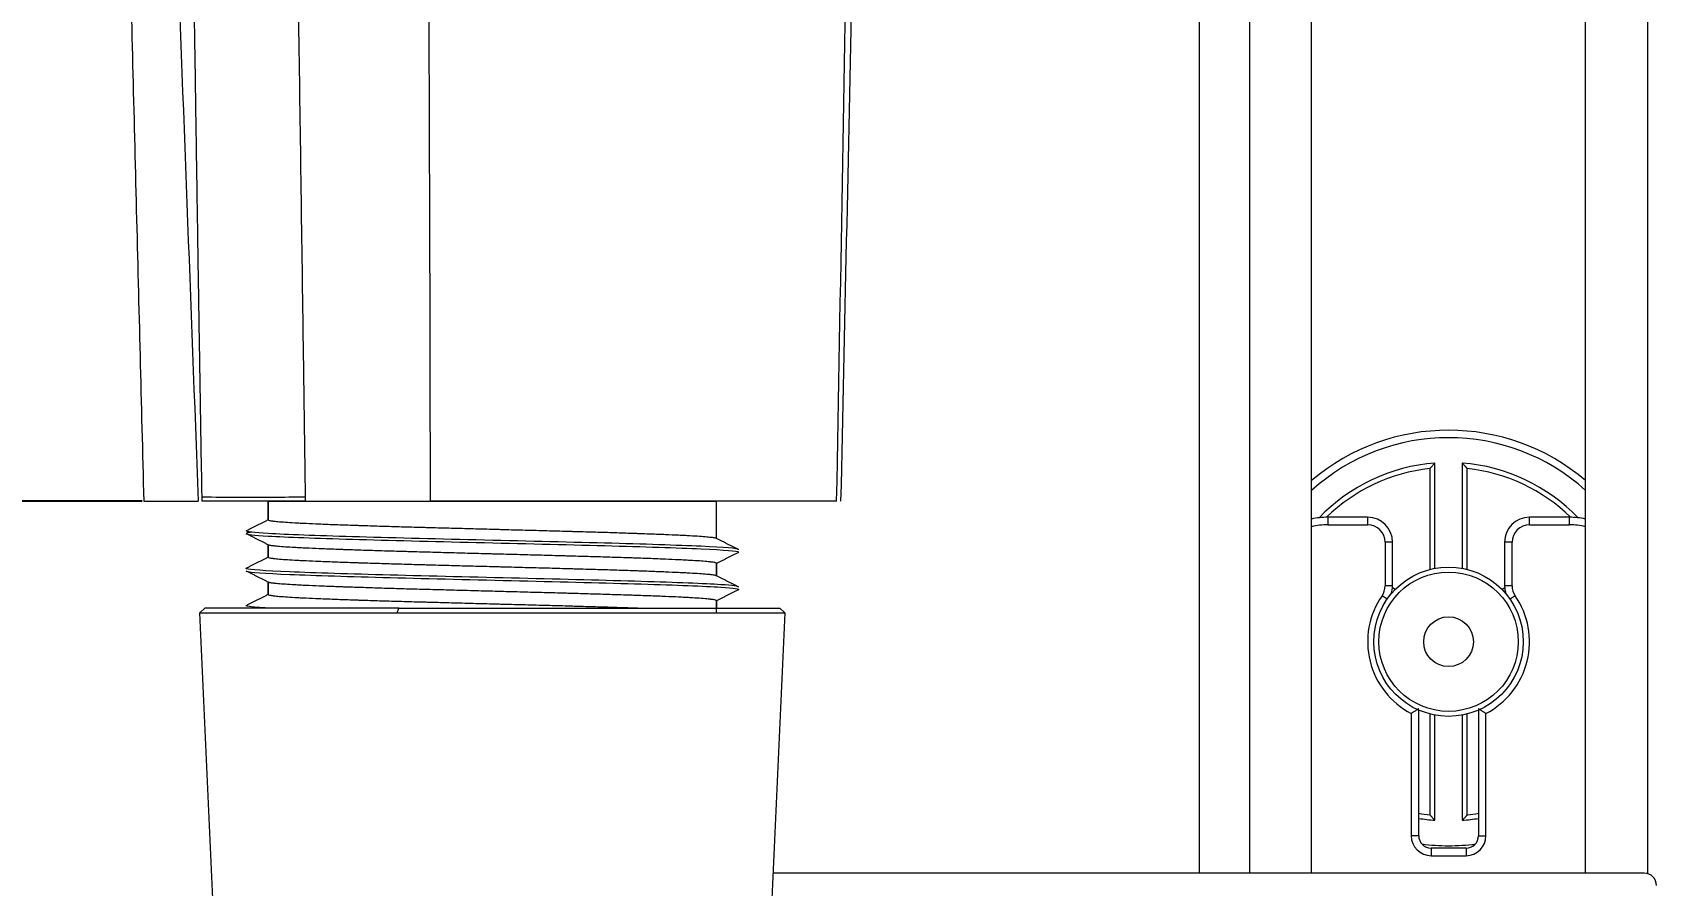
# Model space of a CAD drawing. Header units: millimetres. Extents: x -6909 to -4533, y -2578 to 782.
# Drawn here: x -4974.4 to -4909.2, y -817.6 to -783.3 of the extents above; entities that cross this region are included whole.
import ezdxf

# ---------------------------------------------------------------- set-up
doc = ezdxf.new("R2010")
doc.units = ezdxf.units.MM
doc.styles.get("Standard").update_dxf_attribs({"font": 'arial.ttf'})
doc.dimstyles.get("Standard").update_dxf_attribs({"dimtxt": 16, "dimasz": 16, "dimexe": 0.18, "dimexo": 0.0625, "dimgap": 3.5, "dimtad": 0, "dimdec": 1, "dimdsep": 46, "dimtxsty": 'Standard', "dimcen": 0.09, "dimclrd": 3, "dimclre": 3, "dimclrt": 3, "dimadec": 0, "dimazin": 0, "dimtfac": 1, "dimtdec": 1, "dimtofl": 0, "dimtmove": 0, "dimatfit": 3, "dimfxl": 1, "dimtolj": 1, "dimtzin": 0, "dimarcsym": 0})

# ---------------------------------------------------------------- blocks, each defined once
blk = doc.blocks.new('*D140')
at = {"color": 3, "lineweight": -2, "transparency": 16777216}
for p, q in [((-4991.979, -546.589), (-5094.685, -546.589)), ((-5094.505, -562.589), (-5094.505, -643.669)), ((-5094.505, -786.134), (-5094.505, -705.054)), ((-4969.963, -802.134), (-5094.685, -802.134))]:
    blk.add_line(p, q, dxfattribs=at)
at = {"color": 3, "lineweight": 18, "transparency": 16777216}
for points in [[(-5097.172, -562.589), (-5091.839, -562.589), (-5094.505, -546.589)], [(-5097.172, -786.134), (-5091.839, -786.134), (-5094.505, -802.134)]]:
    blk.add_solid(points, dxfattribs=at)
at = {"layer": 'Defpoints', "color": 0, "lineweight": 18, "transparency": 16777216}
for p in [(-4991.917, -546.589), (-5094.505, -802.134), (-4969.9, -802.134)]:
    blk.add_point(p, dxfattribs=at)
at = {"color": 3, "lineweight": 18, "transparency": 16777216, "insert": (-5094.505, -674.362), "char_height": 16, "attachment_point": 5, "rotation": 90}
blk.add_mtext('\\A1;255.5', dxfattribs=at)

msp = doc.modelspace()

# ---------------------------------------------------------------- linework, layer by layer
at = {"linetype": 'Continuous', "lineweight": 18}
for p, q in [((-4927.5, -817.084), (-4927.5, -289.684)), ((-4923, -817.084), (-4923, -289.684)), ((-4912, -817.084), (-4912, -289.684)), ((-4918.25, -800.825), (-4918.25, -804.88)), ((-4916.75, -804.88), (-4916.75, -800.825)), ((-4964.9, -802.134), (-4964.9, -802.885)), ((-4964.9, -802.885), (-4964.9, -802.134)), ((-4964.9, -802.134), (-4946.9, -802.134)), ((-4963.4, -802.134), (-4958.399, -802.134)), ((-4946.9, -803.634), (-4946.9, -802.134)), ((-4920.75, -802.784), (-4922.35, -802.784)), ((-4912.65, -802.784), (-4914.25, -802.784)), ((-4964.9, -804.385), (-4964.9, -803.89)), ((-4964.9, -803.89), (-4964.9, -804.385)), ((-4919.75, -805.539), (-4919.75, -803.784)), ((-4915.25, -803.784), (-4915.25, -805.539)), ((-4946.9, -805.135), (-4946.9, -804.634)), ((-4946.9, -804.634), (-4946.9, -805.135)), ((-4964.9, -805.885), (-4964.9, -805.384)), ((-4964.9, -805.391), (-4964.9, -805.885)), ((-4919.641, -805.683), (-4919.753, -805.618)), ((-4915.247, -805.618), (-4915.36, -805.683)), ((-4967.642, -806.626), (-4967.45, -806.434)), ((-4967.642, -806.626), (-4959.723, -806.626)), ((-4966.914, -822.934), (-4967.642, -806.626)), ((-4959.661, -806.434), (-4967.45, -806.434)), ((-4959.723, -806.626), (-4944.159, -806.626)), ((-4959.661, -806.434), (-4944.35, -806.434)), ((-4946.9, -806.134), (-4946.9, -806.434)), ((-4944.159, -806.626), (-4944.887, -822.934)), ((-4944.35, -806.434), (-4944.159, -806.626)), ((-4918.7, -815.584), (-4918.7, -810.534)), ((-4916.3, -810.534), (-4916.3, -815.584)), ((-4918.25, -810.689), (-4918.25, -814.744)), ((-4916.75, -814.744), (-4916.75, -810.689)), ((-4916.8, -816.084), (-4918.2, -816.084)), ((-4909.65, -817.084), (-4944.625, -817.084))]:
    msp.add_line(p, q, dxfattribs=at)
at = {"linetype": 'Continuous', "lineweight": 13}
for p, q in [((-4925.5, -289.684), (-4925.5, -817.084)), ((-4909.5, -817.107), (-4909.5, -289.684)), ((-4918.05, -804.835), (-4918.05, -800.605)), ((-4916.95, -800.605), (-4916.95, -804.835)), ((-4922.35, -802.784), (-4922.35, -803.084)), ((-4920.75, -802.784), (-4920.75, -803.084)), ((-4914.25, -803.084), (-4914.25, -802.784)), ((-4912.65, -803.084), (-4912.65, -802.784)), ((-4922.35, -803.084), (-4920.75, -803.084)), ((-4914.25, -803.084), (-4912.65, -803.084)), ((-4919.75, -803.784), (-4920.05, -803.784)), ((-4920.05, -803.784), (-4920.05, -805.539)), ((-4914.95, -803.784), (-4915.25, -803.784)), ((-4914.95, -805.539), (-4914.95, -803.784)), ((-4919.969, -806.079), (-4920.174, -805.937)), ((-4919.75, -805.539), (-4920.05, -805.539)), ((-4919.792, -805.826), (-4919.779, -805.834)), ((-4914.95, -805.539), (-4915.25, -805.539)), ((-4915.221, -805.834), (-4915.208, -805.826)), ((-4914.826, -805.937), (-4915.032, -806.079)), ((-4959.723, -806.626), (-4959.661, -806.434)), ((-4919, -810.668), (-4919, -815.584)), ((-4918.05, -814.963), (-4918.05, -810.734)), ((-4916.95, -810.734), (-4916.95, -814.963)), ((-4916, -815.584), (-4916, -810.668)), ((-4918.7, -815.584), (-4919, -815.584)), ((-4916.3, -815.584), (-4916, -815.584)), ((-4918.2, -816.084), (-4918.2, -816.384)), ((-4918.2, -816.384), (-4916.8, -816.384)), ((-4916.8, -816.084), (-4916.8, -816.384))]:
    msp.add_line(p, q, dxfattribs=at)
at = {"lineweight": 18}
msp.add_line((-4964.9, -802.134), (-4946.9, -802.134), dxfattribs=at)
at = {"linetype": 'Continuous', "lineweight": 18}
for radius in [3, 1]:
    msp.add_circle((-4917.5, -807.784), radius, dxfattribs=at)
at = {"linetype": 'Continuous', "lineweight": 13}
msp.add_circle((-4917.5, -807.784), 2.8, dxfattribs=at)
at = {"linetype": 'Continuous', "lineweight": 18}
for centre, radius, start, end in [((-4917.5, -807.784), 8.5, 49.68, 130.32), ((-4917.5, -807.784), 7, 96.15064, 134.41992), ((-4917.5, -807.784), 7, 45.58008, 83.84936), ((-4922.35, -805.784), 3, 90, 102.51422), ((-4920.75, -803.784), 1, 0, 90), ((-4914.25, -803.784), 1, 90, 180), ((-4912.65, -805.784), 3, 77.48578, 90), ((-4920.75, -805.539), 1, 341.1388, 0), ((-4914.25, -805.539), 1, 180, 198.8612), ((-4917.5, -807.784), 7, 260.12886, 263.84936), ((-4917.5, -807.784), 7, 276.15064, 279.87114), ((-4918.2, -815.584), 0.5, 180, 270), ((-4916.8, -815.584), 0.5, 270, 0), ((-4909.65, -817.584), 0.5, 0, 90)]:
    msp.add_arc(centre, radius, start, end, dxfattribs=at)
at = {"linetype": 'Continuous', "lineweight": 13}
for centre, radius, start, end in [((-4917.5, -807.784), 8.2, 47.88, 132.12), ((-4917.5, -807.784), 7.2, 94.38103, 136.24323), ((-4917.5, -807.784), 7.2, 43.75677, 85.61897), ((-4922.35, -805.784), 2.7, 90, 103.93032), ((-4920.75, -803.784), 0.7, 0, 90), ((-4914.25, -803.784), 0.7, 90, 180), ((-4912.65, -805.784), 2.7, 76.06968, 90), ((-4917.5, -807.784), 3.25, 145.36454, 242.51357), ((-4920.75, -805.539), 0.7, 325.36454, 0), ((-4917.5, -807.784), 3.25, 297.48643, 34.63546), ((-4914.25, -805.539), 0.7, 180, 214.63546), ((-4917.5, -807.784), 7.2, 260.40551, 265.61897), ((-4917.5, -807.784), 7.2, 274.38103, 279.59449), ((-4918.2, -815.584), 0.8, 180, 270), ((-4916.8, -815.584), 0.8, 270, 0), ((-4917.5, -807.784), 8.2, 262.45125, 270), ((-4917.5, -807.784), 8.2, 270, 277.54875)]:
    msp.add_arc(centre, radius, start, end, dxfattribs=at)
at = {"linetype": 'Continuous', "lineweight": 18}
for points, knots in [([(-4941.9, -802.134), (-4941.745, -795.161), (-4941.459, -781.723), (-4941.072, -762.327), (-4940.77, -744.448), (-4940.597, -728.11), (-4940.604, -713.26), (-4940.895, -701.349), (-4941.445, -692.033), (-4942.071, -685.108), (-4942.773, -679.141), (-4943.464, -674.231), (-4944.21, -669.552), (-4945.023, -665.001), (-4945.898, -660.576), (-4946.629, -657.142), (-4947.275, -654.242), (-4947.907, -651.51), (-4948.63, -648.491), (-4949.571, -644.707), (-4950.871, -639.669), (-4952.568, -633.33), (-4954.713, -625.601), (-4957.311, -616.611), (-4960.47, -606.146), (-4964.259, -594.37), (-4968.689, -581.655), (-4973.646, -568.536), (-4977.686, -560.051), (-4979.819, -555.914)], [0, 0, 0, 0, 0.082975, 0.159914, 0.230783, 0.295707, 0.354292, 0.407447, 0.437416, 0.465299, 0.490152, 0.508889, 0.524284, 0.546511, 0.563888, 0.577938, 0.588282, 0.599233, 0.611303, 0.625208, 0.645622, 0.673201, 0.703278, 0.741044, 0.784525, 0.833323, 0.888191, 0.944732, 1, 1, 1, 1]), ([(-4918.25, -800.825), (-4918.25, -800.825), (-4918.248, -800.822), (-4918.242, -800.816), (-4918.24, -800.813), (-4918.235, -800.807), (-4918.232, -800.804), (-4918.225, -800.797), (-4918.221, -800.792), (-4918.214, -800.784), (-4918.205, -800.775), (-4918.197, -800.765), (-4918.187, -800.755), (-4918.183, -800.75), (-4918.168, -800.734), (-4918.158, -800.723), (-4918.138, -800.701), (-4918.127, -800.689), (-4918.105, -800.665), (-4918.095, -800.653), (-4918.078, -800.636), (-4918.072, -800.63), (-4918.061, -800.617), (-4918.056, -800.611), (-4918.05, -800.605)], [0, 0, 0, 0, 0.125, 0.125, 0.1875, 0.1875, 0.25, 0.25, 0.3125, 0.3125, 0.375, 0.4375, 0.4375, 0.5, 0.5, 0.625, 0.625, 0.75, 0.75, 0.875, 0.875, 0.9375, 0.9375, 1, 1, 1, 1]), ([(-4916.75, -800.825), (-4916.75, -800.825), (-4916.752, -800.822), (-4916.758, -800.816), (-4916.76, -800.813), (-4916.766, -800.807), (-4916.769, -800.804), (-4916.776, -800.797), (-4916.779, -800.792), (-4916.787, -800.784), (-4916.795, -800.775), (-4916.804, -800.765), (-4916.813, -800.755), (-4916.818, -800.75), (-4916.832, -800.734), (-4916.842, -800.723), (-4916.863, -800.701), (-4916.873, -800.689), (-4916.895, -800.665), (-4916.906, -800.653), (-4916.922, -800.636), (-4916.928, -800.63), (-4916.939, -800.617), (-4916.945, -800.611), (-4916.95, -800.605)], [0, 0, 0, 0, 0.125, 0.125, 0.1875, 0.1875, 0.25, 0.25, 0.3125, 0.3125, 0.375, 0.4375, 0.4375, 0.5, 0.5, 0.625, 0.625, 0.75, 0.75, 0.875, 0.875, 0.9375, 0.9375, 1, 1, 1, 1]), ([(-4969.9, -802.134), (-4969.9, -802.134), (-4969.518, -802.134), (-4968.402, -802.134), (-4967.711, -802.134), (-4967.711, -802.134)], [0, 0, 0, 0, 0.530594, 0.999983, 1, 1, 1, 1]), ([(-4963.4, -802.134), (-4963.513, -802.134), (-4963.626, -802.134), (-4963.852, -802.134), (-4963.965, -802.134), (-4964.19, -802.134), (-4964.302, -802.134), (-4964.524, -802.134), (-4964.635, -802.134), (-4964.853, -802.134), (-4964.962, -802.134), (-4965.177, -802.134), (-4965.283, -802.134), (-4965.415, -802.134), (-4965.442, -802.134), (-4965.494, -802.134), (-4965.572, -802.134), (-4965.649, -802.134), (-4965.799, -802.134), (-4965.897, -802.134), (-4966.087, -802.134), (-4966.179, -802.134), (-4966.312, -802.134), (-4966.356, -802.134), (-4966.42, -802.134), (-4966.442, -802.134), (-4966.484, -802.134), (-4966.505, -802.134), (-4966.607, -802.134), (-4966.685, -802.134), (-4966.833, -802.134), (-4966.902, -802.134), (-4967.033, -802.134), (-4967.094, -802.134), (-4967.179, -802.134), (-4967.206, -802.134), (-4967.259, -802.134), (-4967.284, -802.134), (-4967.407, -802.134), (-4967.491, -802.134), (-4967.569, -802.134)], [0, 0, 0, 0, 0.0625, 0.0625, 0.125, 0.125, 0.1875, 0.1875, 0.25, 0.25, 0.3125, 0.3125, 0.375, 0.375, 0.390625, 0.390625, 0.40625, 0.4375, 0.4375, 0.5, 0.5, 0.5625, 0.5625, 0.59375, 0.59375, 0.609375, 0.609375, 0.625, 0.625, 0.6875, 0.6875, 0.75, 0.75, 0.8125, 0.8125, 0.84375, 0.84375, 0.875, 0.875, 1, 1, 1, 1]), ([(-4963.4, -802.134), (-4963.401, -802.105), (-4963.401, -802.046), (-4963.402, -801.987), (-4963.403, -801.958)], [0, 0, 0, 0, 0.5, 1, 1, 1, 1]), ([(-4942.074, -802.134), (-4942.127, -802.134), (-4942.192, -802.134), (-4942.349, -802.134), (-4942.441, -802.134), (-4942.601, -802.134), (-4942.659, -802.134), (-4942.782, -802.134), (-4942.848, -802.134), (-4942.989, -802.134), (-4943.064, -802.134), (-4943.226, -802.134), (-4943.312, -802.134), (-4943.427, -802.134), (-4943.451, -802.134), (-4943.499, -802.134), (-4943.571, -802.134), (-4943.647, -802.134), (-4943.804, -802.134), (-4943.914, -802.134), (-4944.148, -802.134), (-4944.272, -802.134), (-4944.534, -802.134), (-4944.672, -802.134), (-4944.892, -802.134), (-4944.967, -802.134), (-4945.084, -802.134), (-4945.123, -802.134), (-4945.202, -802.134), (-4945.403, -802.134), (-4945.782, -802.134), (-4946.145, -802.134), (-4946.523, -802.134), (-4946.718, -802.134), (-4947.123, -802.134), (-4947.332, -802.134), (-4947.602, -802.134), (-4947.656, -802.134), (-4947.765, -802.134), (-4947.82, -802.134), (-4947.986, -802.134), (-4948.097, -802.134), (-4948.433, -802.134), (-4948.659, -802.134), (-4949.118, -802.134), (-4949.35, -802.134), (-4949.818, -802.134), (-4950.055, -802.134), (-4950.532, -802.134), (-4950.772, -802.134), (-4951.136, -802.134), (-4951.257, -802.134), (-4951.501, -802.134), (-4951.624, -802.134), (-4951.991, -802.134), (-4952.481, -802.134), (-4952.972, -802.134), (-4953.463, -802.134), (-4953.709, -802.134), (-4954.447, -802.134), (-4954.941, -802.134), (-4955.928, -802.134), (-4956.421, -802.134), (-4957.41, -802.134), (-4957.904, -802.134), (-4958.399, -802.134)], [0, 0, 0, 0, 0.0625, 0.0625, 0.125, 0.125, 0.15625, 0.15625, 0.1875, 0.1875, 0.21875, 0.21875, 0.25, 0.25, 0.257812, 0.257812, 0.265625, 0.28125, 0.28125, 0.3125, 0.3125, 0.34375, 0.34375, 0.375, 0.375, 0.390625, 0.390625, 0.398437, 0.398437, 0.40625, 0.4375, 0.46875, 0.46875, 0.5, 0.5, 0.53125, 0.53125, 0.539062, 0.539062, 0.546875, 0.546875, 0.5625, 0.5625, 0.59375, 0.59375, 0.625, 0.625, 0.65625, 0.65625, 0.6875, 0.6875, 0.703125, 0.703125, 0.71875, 0.71875, 0.75, 0.78125, 0.78125, 0.8125, 0.8125, 0.875, 0.875, 0.9375, 0.9375, 1, 1, 1, 1]), ([(-4946.007, -804.084), (-4946.007, -804.083), (-4946.026, -804.038), (-4947.101, -803.951), (-4951.171, -803.822), (-4956.578, -803.694), (-4961.793, -803.565), (-4965.101, -803.446), (-4965.79, -803.369), (-4965.792, -803.334)], [0, 0, 0, 0, 0.006836, 0.178184, 0.349532, 0.520879, 0.692227, 0.863575, 1, 1, 1, 1]), ([(-4965.792, -803.434), (-4965.792, -803.468), (-4965.105, -803.545), (-4961.793, -803.665), (-4956.578, -803.794), (-4951.171, -803.922), (-4947.101, -804.051), (-4946.027, -804.138), (-4946.007, -804.183), (-4946.007, -804.184)], [0, 0, 0, 0, 0.136969, 0.308275, 0.47958, 0.650885, 0.822191, 0.993496, 1, 1, 1, 1]), ([(-4965.579, -803.385), (-4965.647, -803.393), (-4965.715, -803.403), (-4965.755, -803.413), (-4965.763, -803.416)], [0, 0, 0, 0, 0.759155, 1, 1, 1, 1]), ([(-4964.9, -802.885), (-4964.9, -802.893), (-4964.885, -802.901), (-4964.827, -802.917), (-4964.784, -802.925), (-4964.711, -802.934), (-4964.696, -802.936), (-4964.663, -802.94), (-4964.646, -802.942), (-4964.592, -802.948), (-4964.552, -802.952), (-4964.423, -802.963), (-4964.324, -802.971), (-4964.1, -802.986), (-4963.974, -802.994), (-4963.766, -803.006), (-4963.693, -803.01), (-4963.579, -803.016), (-4963.54, -803.018), (-4963.481, -803.021), (-4963.461, -803.022), (-4963.42, -803.024), (-4963.236, -803.033), (-4963.039, -803.042), (-4962.666, -803.058), (-4962.469, -803.065), (-4962.054, -803.08), (-4961.836, -803.088), (-4961.55, -803.098), (-4961.493, -803.1), (-4961.375, -803.103), (-4961.316, -803.105), (-4961.138, -803.111), (-4961.017, -803.115), (-4960.65, -803.127), (-4960.147, -803.143), (-4959.617, -803.159), (-4959.209, -803.171), (-4959.071, -803.175), (-4958.897, -803.179), (-4958.862, -803.18), (-4958.792, -803.182), (-4958.756, -803.183), (-4958.651, -803.186), (-4958.58, -803.188), (-4958.226, -803.198), (-4957.941, -803.206), (-4957.366, -803.221), (-4957.076, -803.228), (-4956.492, -803.244), (-4956.198, -803.252), (-4955.827, -803.262), (-4955.753, -803.264), (-4955.605, -803.268), (-4955.383, -803.274), (-4955.163, -803.28), (-4954.724, -803.292), (-4954.144, -803.307), (-4953.574, -803.323), (-4953.151, -803.334), (-4953.011, -803.338), (-4952.801, -803.344), (-4952.732, -803.346), (-4952.594, -803.35), (-4952.525, -803.351), (-4952.184, -803.361), (-4951.918, -803.369), (-4951.401, -803.384), (-4951.15, -803.392), (-4950.661, -803.408), (-4950.424, -803.416), (-4950.137, -803.426), (-4950.08, -803.428), (-4949.968, -803.432), (-4949.802, -803.438), (-4949.642, -803.444), (-4949.331, -803.456), (-4948.937, -803.471), (-4948.586, -803.486), (-4948.381, -803.495), (-4948.341, -803.497), (-4948.261, -803.501), (-4948.222, -803.503), (-4948.108, -803.509), (-4948.035, -803.513), (-4947.826, -803.525), (-4947.575, -803.541), (-4947.377, -803.557), (-4947.248, -803.569), (-4947.209, -803.573), (-4947.155, -803.578), (-4947.137, -803.58), (-4947.105, -803.584), (-4947.089, -803.586), (-4947.017, -803.596), (-4946.973, -803.603), (-4946.915, -803.619), (-4946.9, -803.626), (-4946.9, -803.634)], [0, 0, 0, 0, 0.03125, 0.03125, 0.0625, 0.0625, 0.070312, 0.070312, 0.078125, 0.078125, 0.09375, 0.09375, 0.125, 0.125, 0.15625, 0.15625, 0.171875, 0.171875, 0.179687, 0.179687, 0.183594, 0.183594, 0.1875, 0.21875, 0.21875, 0.25, 0.25, 0.28125, 0.28125, 0.289062, 0.289062, 0.296875, 0.296875, 0.3125, 0.3125, 0.34375, 0.375, 0.375, 0.390625, 0.390625, 0.394531, 0.394531, 0.398437, 0.398437, 0.40625, 0.40625, 0.4375, 0.4375, 0.46875, 0.46875, 0.5, 0.5, 0.507813, 0.507813, 0.515625, 0.53125, 0.53125, 0.5625, 0.59375, 0.59375, 0.609375, 0.609375, 0.617188, 0.617188, 0.625, 0.625, 0.65625, 0.65625, 0.6875, 0.6875, 0.71875, 0.71875, 0.726563, 0.726563, 0.734375, 0.75, 0.75, 0.78125, 0.8125, 0.8125, 0.820313, 0.820313, 0.828125, 0.828125, 0.84375, 0.84375, 0.875, 0.90625, 0.90625, 0.921875, 0.921875, 0.929688, 0.929688, 0.9375, 0.9375, 0.96875, 0.96875, 1, 1, 1, 1]), ([(-4946.9, -804.634), (-4946.9, -804.627), (-4946.915, -804.619), (-4946.973, -804.603), (-4947.016, -804.595), (-4947.089, -804.585), (-4947.104, -804.583), (-4947.137, -804.579), (-4947.154, -804.577), (-4947.208, -804.571), (-4947.248, -804.567), (-4947.377, -804.555), (-4947.575, -804.54), (-4947.826, -804.525), (-4948.034, -804.513), (-4948.107, -804.509), (-4948.221, -804.503), (-4948.26, -804.501), (-4948.319, -804.498), (-4948.34, -804.497), (-4948.38, -804.496), (-4948.564, -804.487), (-4948.762, -804.478), (-4949.134, -804.462), (-4949.331, -804.454), (-4949.746, -804.438), (-4949.964, -804.43), (-4950.25, -804.42), (-4950.308, -804.419), (-4950.425, -804.415), (-4950.484, -804.413), (-4950.662, -804.407), (-4950.783, -804.403), (-4951.15, -804.392), (-4951.402, -804.384), (-4951.919, -804.369), (-4952.184, -804.361), (-4952.591, -804.349), (-4952.729, -804.345), (-4952.903, -804.34), (-4952.938, -804.339), (-4953.009, -804.337), (-4953.114, -804.334), (-4953.22, -804.331), (-4953.574, -804.321), (-4953.859, -804.313), (-4954.434, -804.297), (-4954.724, -804.29), (-4955.308, -804.275), (-4955.602, -804.267), (-4955.973, -804.257), (-4956.047, -804.255), (-4956.195, -804.252), (-4956.269, -804.25), (-4956.491, -804.244), (-4956.638, -804.24), (-4957.076, -804.228), (-4957.656, -804.212), (-4958.226, -804.196), (-4958.649, -804.184), (-4958.789, -804.18), (-4958.999, -804.174), (-4959.068, -804.172), (-4959.207, -804.169), (-4959.275, -804.167), (-4959.616, -804.157), (-4959.882, -804.149), (-4960.399, -804.134), (-4960.65, -804.127), (-4961.139, -804.111), (-4961.376, -804.103), (-4961.663, -804.093), (-4961.72, -804.091), (-4961.832, -804.087), (-4961.998, -804.081), (-4962.158, -804.075), (-4962.47, -804.063), (-4962.863, -804.047), (-4963.214, -804.032), (-4963.419, -804.023), (-4963.459, -804.021), (-4963.539, -804.017), (-4963.578, -804.015), (-4963.692, -804.009), (-4963.765, -804.005), (-4963.974, -803.994), (-4964.1, -803.986), (-4964.324, -803.97), (-4964.423, -803.962), (-4964.552, -803.95), (-4964.591, -803.946), (-4964.646, -803.94), (-4964.663, -803.938), (-4964.695, -803.934), (-4964.711, -803.932), (-4964.784, -803.923), (-4964.849, -803.911), (-4964.882, -803.899), (-4964.889, -803.896)], [0, 0, 0, 0, 0.031748, 0.031748, 0.063495, 0.063495, 0.071432, 0.071432, 0.079369, 0.079369, 0.095243, 0.095243, 0.12699, 0.158738, 0.158738, 0.174611, 0.174611, 0.182548, 0.182548, 0.186517, 0.186517, 0.190485, 0.222233, 0.222233, 0.25398, 0.25398, 0.285728, 0.285728, 0.293665, 0.293665, 0.301602, 0.301602, 0.317475, 0.317475, 0.349223, 0.349223, 0.38097, 0.38097, 0.396844, 0.396844, 0.400813, 0.400813, 0.404781, 0.412718, 0.412718, 0.444466, 0.444466, 0.476213, 0.476213, 0.507961, 0.507961, 0.515898, 0.515898, 0.523834, 0.523834, 0.539708, 0.539708, 0.571456, 0.603203, 0.603203, 0.619077, 0.619077, 0.627014, 0.627014, 0.634951, 0.634951, 0.666698, 0.666698, 0.698446, 0.698446, 0.730193, 0.730193, 0.73813, 0.73813, 0.746067, 0.761941, 0.761941, 0.793688, 0.825436, 0.825436, 0.833373, 0.833373, 0.84131, 0.84131, 0.857184, 0.857184, 0.888931, 0.888931, 0.920679, 0.920679, 0.936552, 0.936552, 0.944489, 0.944489, 0.952426, 0.952426, 0.984174, 1, 1, 1, 1]), ([(-4964.9, -804.385), (-4964.9, -804.392), (-4964.885, -804.4), (-4964.827, -804.416), (-4964.784, -804.424), (-4964.711, -804.434), (-4964.696, -804.436), (-4964.663, -804.44), (-4964.646, -804.442), (-4964.592, -804.448), (-4964.552, -804.452), (-4964.423, -804.464), (-4964.225, -804.479), (-4963.974, -804.495), (-4963.766, -804.506), (-4963.693, -804.51), (-4963.579, -804.516), (-4963.54, -804.517), (-4963.481, -804.52), (-4963.461, -804.521), (-4963.42, -804.523), (-4963.236, -804.532), (-4963.039, -804.541), (-4962.666, -804.557), (-4962.469, -804.565), (-4962.054, -804.581), (-4961.836, -804.589), (-4961.55, -804.598), (-4961.493, -804.6), (-4961.375, -804.604), (-4961.316, -804.606), (-4961.138, -804.612), (-4961.017, -804.616), (-4960.65, -804.627), (-4960.398, -804.635), (-4959.882, -804.65), (-4959.617, -804.658), (-4959.209, -804.67), (-4959.071, -804.674), (-4958.897, -804.679), (-4958.862, -804.68), (-4958.792, -804.682), (-4958.756, -804.683), (-4958.651, -804.686), (-4958.58, -804.688), (-4958.226, -804.698), (-4957.941, -804.706), (-4957.366, -804.721), (-4957.076, -804.729), (-4956.492, -804.745), (-4956.198, -804.752), (-4955.827, -804.762), (-4955.753, -804.764), (-4955.605, -804.767), (-4955.383, -804.773), (-4955.163, -804.779), (-4954.724, -804.791), (-4954.434, -804.799), (-4953.859, -804.814), (-4953.574, -804.822), (-4953.151, -804.834), (-4953.011, -804.838), (-4952.801, -804.844), (-4952.732, -804.846), (-4952.594, -804.85), (-4952.525, -804.852), (-4952.184, -804.862), (-4951.918, -804.87), (-4951.401, -804.885), (-4951.15, -804.892), (-4950.661, -804.908), (-4950.424, -804.915), (-4950.137, -804.925), (-4950.08, -804.927), (-4949.968, -804.931), (-4949.802, -804.937), (-4949.642, -804.943), (-4949.331, -804.955), (-4948.937, -804.971), (-4948.586, -804.987), (-4948.381, -804.996), (-4948.341, -804.998), (-4948.261, -805.002), (-4948.222, -805.004), (-4948.108, -805.01), (-4948.035, -805.014), (-4947.826, -805.025), (-4947.7, -805.033), (-4947.476, -805.048), (-4947.377, -805.056), (-4947.248, -805.068), (-4947.209, -805.072), (-4947.155, -805.078), (-4947.137, -805.08), (-4947.105, -805.084), (-4947.089, -805.086), (-4947.017, -805.096), (-4946.929, -805.112), (-4946.9, -805.127), (-4946.9, -805.135)], [0, 0, 0, 0, 0.03125, 0.03125, 0.0625, 0.0625, 0.070312, 0.070312, 0.078125, 0.078125, 0.09375, 0.09375, 0.125, 0.15625, 0.15625, 0.171875, 0.171875, 0.179687, 0.179687, 0.183594, 0.183594, 0.1875, 0.21875, 0.21875, 0.25, 0.25, 0.28125, 0.28125, 0.289062, 0.289062, 0.296875, 0.296875, 0.3125, 0.3125, 0.34375, 0.34375, 0.375, 0.375, 0.390625, 0.390625, 0.394531, 0.394531, 0.398437, 0.398437, 0.40625, 0.40625, 0.4375, 0.4375, 0.46875, 0.46875, 0.5, 0.5, 0.507812, 0.507812, 0.515625, 0.53125, 0.53125, 0.5625, 0.5625, 0.59375, 0.59375, 0.609375, 0.609375, 0.617187, 0.617187, 0.625, 0.625, 0.65625, 0.65625, 0.6875, 0.6875, 0.71875, 0.71875, 0.726562, 0.726562, 0.734375, 0.75, 0.75, 0.78125, 0.8125, 0.8125, 0.820312, 0.820312, 0.828125, 0.828125, 0.84375, 0.84375, 0.875, 0.875, 0.90625, 0.90625, 0.921875, 0.921875, 0.929687, 0.929687, 0.9375, 0.9375, 0.96875, 1, 1, 1, 1]), ([(-4946.009, -805.585), (-4946.008, -805.554), (-4946.59, -805.481), (-4949.623, -805.364), (-4954.751, -805.236), (-4960.203, -805.107), (-4964.439, -804.979), (-4965.726, -804.888), (-4965.793, -804.84), (-4965.793, -804.835)], [0, 0, 0, 0, 0.122443, 0.293819, 0.465195, 0.636571, 0.807947, 0.979323, 1, 1, 1, 1]), ([(-4965.781, -804.946), (-4965.778, -804.947), (-4965.673, -804.992), (-4964.439, -805.079), (-4960.203, -805.207), (-4954.751, -805.336), (-4949.623, -805.464), (-4946.491, -805.584), (-4945.952, -805.662), (-4946.02, -805.696)], [0, 0, 0, 0, 0.005763, 0.177082, 0.348401, 0.519721, 0.69104, 0.86236, 1, 1, 1, 1]), ([(-4946.9, -806.134), (-4946.9, -806.126), (-4946.915, -806.118), (-4946.973, -806.102), (-4947.016, -806.094), (-4947.089, -806.085), (-4947.104, -806.083), (-4947.137, -806.079), (-4947.154, -806.077), (-4947.208, -806.071), (-4947.248, -806.067), (-4947.377, -806.056), (-4947.476, -806.048), (-4947.701, -806.033), (-4947.826, -806.025), (-4948.034, -806.013), (-4948.107, -806.009), (-4948.221, -806.003), (-4948.26, -806.001), (-4948.319, -805.998), (-4948.34, -805.997), (-4948.38, -805.995), (-4948.564, -805.986), (-4948.762, -805.977), (-4949.134, -805.961), (-4949.331, -805.954), (-4949.746, -805.939), (-4949.964, -805.931), (-4950.25, -805.921), (-4950.308, -805.919), (-4950.425, -805.916), (-4950.484, -805.914), (-4950.662, -805.908), (-4950.783, -805.904), (-4951.15, -805.892), (-4951.653, -805.876), (-4952.184, -805.86), (-4952.591, -805.848), (-4952.729, -805.844), (-4952.903, -805.839), (-4952.938, -805.838), (-4953.009, -805.837), (-4953.114, -805.834), (-4953.22, -805.831), (-4953.574, -805.821), (-4953.859, -805.813), (-4954.434, -805.798), (-4954.724, -805.791), (-4955.308, -805.775), (-4955.602, -805.767), (-4955.973, -805.757), (-4956.047, -805.755), (-4956.195, -805.751), (-4956.417, -805.745), (-4956.638, -805.739), (-4957.076, -805.727), (-4957.656, -805.711), (-4958.226, -805.696), (-4958.649, -805.685), (-4958.789, -805.681), (-4958.999, -805.675), (-4959.068, -805.673), (-4959.207, -805.669), (-4959.275, -805.668), (-4959.616, -805.658), (-4959.882, -805.65), (-4960.399, -805.634), (-4960.65, -805.626), (-4961.139, -805.61), (-4961.376, -805.602), (-4961.663, -805.592), (-4961.72, -805.59), (-4961.832, -805.587), (-4961.998, -805.581), (-4962.158, -805.575), (-4962.47, -805.564), (-4962.666, -805.556), (-4963.039, -805.541), (-4963.214, -805.533), (-4963.419, -805.523), (-4963.459, -805.521), (-4963.539, -805.517), (-4963.578, -805.515), (-4963.692, -805.509), (-4963.765, -805.505), (-4963.974, -805.493), (-4964.225, -805.477), (-4964.423, -805.462), (-4964.552, -805.45), (-4964.591, -805.446), (-4964.646, -805.441), (-4964.663, -805.439), (-4964.695, -805.435), (-4964.711, -805.433), (-4964.784, -805.423), (-4964.827, -805.416), (-4964.885, -805.4), (-4964.9, -805.392), (-4964.9, -805.384)], [0, 0, 0, 0, 0.03125, 0.03125, 0.0625, 0.0625, 0.070312, 0.070312, 0.078125, 0.078125, 0.09375, 0.09375, 0.125, 0.125, 0.15625, 0.15625, 0.171875, 0.171875, 0.179687, 0.179687, 0.183594, 0.183594, 0.1875, 0.21875, 0.21875, 0.25, 0.25, 0.28125, 0.28125, 0.289062, 0.289062, 0.296875, 0.296875, 0.3125, 0.3125, 0.34375, 0.375, 0.375, 0.390625, 0.390625, 0.394531, 0.394531, 0.398437, 0.40625, 0.40625, 0.4375, 0.4375, 0.46875, 0.46875, 0.5, 0.5, 0.507812, 0.507812, 0.515625, 0.53125, 0.53125, 0.5625, 0.59375, 0.59375, 0.609375, 0.609375, 0.617187, 0.617187, 0.625, 0.625, 0.65625, 0.65625, 0.6875, 0.6875, 0.71875, 0.71875, 0.726563, 0.726563, 0.734375, 0.75, 0.75, 0.78125, 0.78125, 0.8125, 0.8125, 0.820313, 0.820313, 0.828125, 0.828125, 0.84375, 0.84375, 0.875, 0.90625, 0.90625, 0.921875, 0.921875, 0.929687, 0.929687, 0.9375, 0.9375, 0.96875, 0.96875, 1, 1, 1, 1]), ([(-4964.9, -805.885), (-4964.9, -805.893), (-4964.885, -805.901), (-4964.827, -805.916), (-4964.784, -805.924), (-4964.711, -805.933), (-4964.696, -805.935), (-4964.663, -805.939), (-4964.646, -805.941), (-4964.592, -805.947), (-4964.552, -805.951), (-4964.423, -805.963), (-4964.225, -805.979), (-4963.974, -805.995), (-4963.766, -806.007), (-4963.693, -806.011), (-4963.579, -806.016), (-4963.54, -806.018), (-4963.481, -806.021), (-4963.461, -806.022), (-4963.42, -806.024), (-4963.236, -806.033), (-4963.039, -806.041), (-4962.666, -806.057), (-4962.469, -806.064), (-4962.054, -806.08), (-4961.836, -806.088), (-4961.55, -806.098), (-4961.493, -806.1), (-4961.375, -806.104), (-4961.316, -806.106), (-4961.138, -806.112), (-4961.017, -806.116), (-4960.65, -806.128), (-4960.147, -806.143), (-4959.617, -806.159), (-4959.209, -806.17), (-4959.071, -806.174), (-4958.897, -806.179), (-4958.862, -806.18), (-4958.792, -806.182), (-4958.756, -806.183), (-4958.651, -806.185), (-4958.58, -806.187), (-4958.226, -806.197), (-4957.941, -806.205), (-4957.366, -806.221), (-4957.076, -806.229), (-4956.492, -806.245), (-4956.198, -806.253), (-4955.827, -806.262), (-4955.753, -806.264), (-4955.605, -806.268), (-4955.383, -806.274), (-4955.163, -806.28), (-4954.724, -806.291), (-4954.434, -806.299), (-4953.859, -806.314), (-4953.574, -806.322), (-4953.151, -806.333), (-4953.011, -806.337), (-4952.801, -806.343), (-4952.732, -806.346), (-4952.594, -806.35), (-4952.525, -806.352), (-4952.184, -806.362), (-4951.918, -806.37), (-4951.401, -806.385), (-4951.15, -806.393), (-4950.661, -806.409), (-4950.424, -806.416), (-4950.137, -806.426), (-4950.08, -806.428), (-4949.982, -806.431), (-4949.94, -806.433), (-4949.899, -806.434)], [0, 0, 0, 0, 0.042666, 0.042666, 0.085332, 0.085332, 0.095998, 0.095998, 0.106664, 0.106664, 0.127997, 0.127997, 0.170663, 0.213329, 0.213329, 0.234662, 0.234662, 0.245328, 0.245328, 0.250661, 0.250661, 0.255995, 0.29866, 0.29866, 0.341326, 0.341326, 0.383992, 0.383992, 0.394658, 0.394658, 0.405325, 0.405325, 0.426658, 0.426658, 0.469323, 0.511989, 0.511989, 0.533322, 0.533322, 0.538655, 0.538655, 0.543988, 0.543988, 0.554655, 0.554655, 0.597321, 0.597321, 0.639986, 0.639986, 0.682652, 0.682652, 0.693319, 0.693319, 0.703985, 0.725318, 0.725318, 0.767984, 0.767984, 0.810649, 0.810649, 0.831982, 0.831982, 0.842649, 0.842649, 0.853315, 0.853315, 0.895981, 0.895981, 0.938647, 0.938647, 0.981312, 0.981312, 0.991979, 0.991979, 1, 1, 1, 1]), ([(-4964.937, -806.434), (-4965.173, -806.42), (-4965.678, -806.383), (-4965.826, -806.346), (-4965.779, -806.323)], [0, 0, 0, 0, 0.375505, 1, 1, 1, 1]), ([(-4918.7, -810.479), (-4918.7, -810.479), (-4918.703, -810.481), (-4918.709, -810.485), (-4918.712, -810.487), (-4918.719, -810.491), (-4918.726, -810.496), (-4918.736, -810.502), (-4918.746, -810.509), (-4918.752, -810.512), (-4918.769, -810.524), (-4918.782, -810.532), (-4918.804, -810.546), (-4918.811, -810.55), (-4918.827, -810.56), (-4918.834, -810.565), (-4918.858, -810.58), (-4918.875, -810.591), (-4918.91, -810.612), (-4918.928, -810.623), (-4918.955, -810.64), (-4918.968, -810.648), (-4918.982, -810.656), (-4918.991, -810.662), (-4918.996, -810.665), (-4919, -810.668)], [0, 0, 0, 0, 0.125, 0.125, 0.1875, 0.1875, 0.25, 0.3125, 0.3125, 0.375, 0.375, 0.5, 0.5, 0.5625, 0.5625, 0.625, 0.625, 0.75, 0.75, 0.875, 0.875, 0.9375, 0.96875, 0.96875, 1, 1, 1, 1]), ([(-4916, -810.668), (-4916.005, -810.665), (-4916.009, -810.662), (-4916.019, -810.656), (-4916.032, -810.648), (-4916.046, -810.64), (-4916.073, -810.623), (-4916.09, -810.612), (-4916.125, -810.591), (-4916.142, -810.58), (-4916.166, -810.565), (-4916.174, -810.56), (-4916.189, -810.55), (-4916.197, -810.546), (-4916.218, -810.532), (-4916.231, -810.524), (-4916.249, -810.512), (-4916.255, -810.509), (-4916.265, -810.502), (-4916.274, -810.496), (-4916.282, -810.491), (-4916.288, -810.487), (-4916.291, -810.485), (-4916.298, -810.481), (-4916.3, -810.479), (-4916.3, -810.479)], [0, 0, 0, 0, 0.031252, 0.031252, 0.062505, 0.125009, 0.125009, 0.250018, 0.250018, 0.375027, 0.375027, 0.437532, 0.437532, 0.500037, 0.500037, 0.625046, 0.625046, 0.68755, 0.68755, 0.750055, 0.812559, 0.812559, 0.875064, 0.875064, 1, 1, 1, 1]), ([(-4918.25, -814.744), (-4918.25, -814.744), (-4918.248, -814.746), (-4918.242, -814.753), (-4918.24, -814.755), (-4918.235, -814.761), (-4918.232, -814.765), (-4918.225, -814.772), (-4918.221, -814.776), (-4918.214, -814.785), (-4918.205, -814.794), (-4918.197, -814.804), (-4918.187, -814.814), (-4918.183, -814.819), (-4918.168, -814.835), (-4918.158, -814.846), (-4918.138, -814.868), (-4918.127, -814.88), (-4918.105, -814.903), (-4918.095, -814.915), (-4918.078, -814.933), (-4918.072, -814.939), (-4918.061, -814.951), (-4918.056, -814.957), (-4918.05, -814.963)], [0, 0, 0, 0, 0.125, 0.125, 0.1875, 0.1875, 0.25, 0.25, 0.3125, 0.3125, 0.375, 0.4375, 0.4375, 0.5, 0.5, 0.625, 0.625, 0.75, 0.75, 0.875, 0.875, 0.9375, 0.9375, 1, 1, 1, 1]), ([(-4916.75, -814.744), (-4916.75, -814.744), (-4916.752, -814.746), (-4916.758, -814.753), (-4916.76, -814.755), (-4916.766, -814.761), (-4916.769, -814.765), (-4916.776, -814.772), (-4916.779, -814.776), (-4916.787, -814.785), (-4916.795, -814.794), (-4916.804, -814.804), (-4916.813, -814.814), (-4916.818, -814.819), (-4916.832, -814.835), (-4916.842, -814.846), (-4916.863, -814.868), (-4916.873, -814.88), (-4916.895, -814.903), (-4916.906, -814.915), (-4916.922, -814.933), (-4916.928, -814.939), (-4916.939, -814.951), (-4916.945, -814.957), (-4916.95, -814.963)], [0, 0, 0, 0, 0.125, 0.125, 0.1875, 0.1875, 0.25, 0.25, 0.3125, 0.3125, 0.375, 0.4375, 0.4375, 0.5, 0.5, 0.625, 0.625, 0.75, 0.75, 0.875, 0.875, 0.9375, 0.9375, 1, 1, 1, 1])]:
    msp.add_open_spline(points, degree=3, knots=knots, dxfattribs=at)
at = {"linetype": 'Continuous', "lineweight": 13}
for points, knots in [([(-4942.074, -802.134), (-4941.914, -793.602), (-4941.724, -782.939), (-4941.556, -772.271), (-4941.492, -768.003), (-4941.46, -765.869), (-4941.37, -759.466), (-4941.288, -753.062), (-4941.215, -745.599), (-4941.189, -742.403), (-4941.177, -740.806), (-4941.173, -740.274), (-4941.166, -739.209), (-4941.149, -736.548), (-4941.137, -733.883), (-4941.129, -731.199), (-4941.128, -730.661), (-4941.127, -729.583), (-4941.125, -727.964), (-4941.126, -726.339), (-4941.13, -724.171), (-4941.133, -723.086), (-4941.143, -720.919), (-4941.149, -719.837), (-4941.173, -716.591), (-4941.196, -714.43), (-4941.263, -710.105), (-4941.318, -707.4), (-4941.397, -704.695), (-4941.431, -703.613), (-4941.449, -703.072), (-4941.505, -701.449), (-4941.548, -700.368), (-4941.595, -699.29)], [0, 0, 0, 0, 0.25, 0.3125, 0.3125, 0.375, 0.375, 0.5, 0.5625, 0.59375, 0.59375, 0.609375, 0.609375, 0.625, 0.6875, 0.6875, 0.703125, 0.703125, 0.71875, 0.75, 0.75, 0.78125, 0.78125, 0.8125, 0.8125, 0.875, 0.875, 0.9375, 0.953125, 0.953125, 0.96875, 0.96875, 1, 1, 1, 1]), ([(-4969.217, -699.963), (-4969.132, -701.729), (-4969.07, -703.498), (-4969.014, -705.486), (-4969.008, -705.706), (-4968.997, -706.148), (-4968.98, -706.81), (-4968.959, -707.693), (-4968.944, -708.357), (-4968.934, -708.8), (-4968.93, -709.021), (-4968.916, -709.686), (-4968.906, -710.13), (-4968.889, -711.014), (-4968.88, -711.455), (-4968.864, -712.33), (-4968.847, -713.2), (-4968.832, -714.063), (-4968.816, -714.927), (-4968.809, -715.359), (-4968.772, -717.518), (-4968.686, -722.705), (-4968.611, -727.901), (-4968.539, -733.096), (-4968.515, -734.827), (-4968.468, -738.289), (-4968.445, -740.02), (-4968.399, -743.482), (-4968.377, -745.213), (-4968.332, -748.674), (-4968.287, -752.136), (-4968.242, -755.599), (-4968.197, -759.061), (-4968.174, -760.792), (-4968.105, -765.986), (-4968.059, -769.448), (-4967.963, -776.373), (-4967.915, -779.835), (-4967.864, -783.297)], [0, 0, 0, 0, 0.0625, 0.0625, 0.070312, 0.070312, 0.078125, 0.09375, 0.101562, 0.101562, 0.109375, 0.109375, 0.125, 0.125, 0.140625, 0.140625, 0.15625, 0.171875, 0.171875, 0.1875, 0.1875, 0.25, 0.375, 0.375, 0.4375, 0.4375, 0.5, 0.5, 0.5625, 0.5625, 0.625, 0.6875, 0.6875, 0.75, 0.75, 0.875, 0.875, 1, 1, 1, 1]), ([(-4963.403, -801.958), (-4963.404, -801.825), (-4963.406, -801.693), (-4963.41, -801.428), (-4963.412, -801.295), (-4963.417, -800.897), (-4963.421, -800.632), (-4963.432, -799.837), (-4963.439, -799.307), (-4963.462, -797.716), (-4963.476, -796.656), (-4963.521, -793.475), (-4963.551, -791.354), (-4963.641, -784.992), (-4963.702, -780.751), (-4963.826, -772.268), (-4963.889, -768.027), (-4963.985, -761.665), (-4964.017, -759.544), (-4964.083, -755.303), (-4964.116, -753.182), (-4964.183, -748.941), (-4964.218, -746.82), (-4964.287, -742.577), (-4964.341, -739.396), (-4964.396, -736.215), (-4964.432, -734.094), (-4964.451, -733.034), (-4964.507, -729.854), (-4964.583, -725.614), (-4964.687, -720.312), (-4964.755, -717.127), (-4964.79, -715.533), (-4964.802, -715.002), (-4964.826, -713.94), (-4964.844, -713.143), (-4964.863, -712.352), (-4964.875, -711.826), (-4964.881, -711.565), (-4964.9, -710.783), (-4964.92, -710.006), (-4964.94, -709.231), (-4964.954, -708.714), (-4964.961, -708.455), (-4964.983, -707.677), (-4964.998, -707.158), (-4965.023, -706.38), (-4965.031, -706.12), (-4965.049, -705.601), (-4965.076, -704.823), (-4965.147, -703.008), (-4965.228, -701.455), (-4965.296, -700.42)], [0, 0, 0, 0, 0.003906, 0.003906, 0.007812, 0.007812, 0.015625, 0.015625, 0.03125, 0.03125, 0.0625, 0.0625, 0.125, 0.125, 0.25, 0.25, 0.375, 0.375, 0.4375, 0.4375, 0.5, 0.5, 0.5625, 0.5625, 0.625, 0.65625, 0.65625, 0.6875, 0.6875, 0.75, 0.8125, 0.84375, 0.84375, 0.859375, 0.859375, 0.875, 0.882812, 0.882812, 0.890625, 0.890625, 0.90625, 0.914062, 0.914062, 0.921875, 0.921875, 0.9375, 0.9375, 0.945312, 0.945312, 0.953125, 0.96875, 1, 1, 1, 1]), ([(-4959.29, -700.521), (-4959.269, -701.573), (-4959.25, -702.621), (-4959.222, -704.192), (-4959.214, -704.716), (-4959.196, -705.763), (-4959.152, -708.382), (-4959.11, -711.002), (-4959.045, -715.197), (-4959.014, -717.295), (-4958.97, -720.439), (-4958.956, -721.487), (-4958.928, -723.579), (-4958.914, -724.625), (-4958.887, -726.717), (-4958.868, -728.286), (-4958.849, -729.862), (-4958.837, -730.914), (-4958.831, -731.441), (-4958.8, -734.082), (-4958.772, -736.741), (-4958.745, -739.405), (-4958.734, -740.47), (-4958.729, -741.002), (-4958.713, -742.6), (-4958.683, -745.794), (-4958.618, -753.239), (-4958.573, -759.614), (-4958.533, -765.989), (-4958.521, -768.114), (-4958.498, -772.366), (-4958.445, -782.995), (-4958.413, -793.63), (-4958.399, -802.134)], [0, 0, 0, 0, 0.03125, 0.03125, 0.046875, 0.046875, 0.0625, 0.125, 0.125, 0.1875, 0.1875, 0.21875, 0.21875, 0.25, 0.25, 0.28125, 0.296875, 0.296875, 0.3125, 0.3125, 0.375, 0.390625, 0.390625, 0.40625, 0.40625, 0.4375, 0.5, 0.625, 0.625, 0.6875, 0.6875, 0.75, 1, 1, 1, 1]), ([(-4971.335, -706.426), (-4971.185, -710.414), (-4971.036, -714.402), (-4970.737, -722.377), (-4970.587, -726.365), (-4970.286, -734.341), (-4970.135, -738.329), (-4969.833, -746.305), (-4969.682, -750.292), (-4968.926, -770.232), (-4968.319, -786.183), (-4967.711, -802.134)], [0, 0, 0, 0, 0.125, 0.125, 0.25, 0.25, 0.375, 0.375, 0.5, 0.5, 1, 1, 1, 1]), ([(-4967.864, -783.297), (-4967.856, -783.815), (-4967.841, -784.852), (-4967.818, -786.407), (-4967.794, -787.962), (-4967.771, -789.517), (-4967.747, -791.071), (-4967.719, -792.902), (-4967.686, -794.997), (-4967.648, -797.346), (-4967.61, -799.663), (-4967.585, -801.196), (-4967.572, -801.958)], [0, 0, 0, 0, 0.08332, 0.166641, 0.249962, 0.333285, 0.416609, 0.499934, 0.627542, 0.753417, 0.877572, 1, 1, 1, 1]), ([(-4967.572, -801.958), (-4967.423, -801.962), (-4967.078, -801.97), (-4966.069, -801.978), (-4964.738, -801.976), (-4963.843, -801.964), (-4963.403, -801.958)], [0, 0, 0, 0, 0.25, 0.5, 0.75, 1, 1, 1, 1])]:
    msp.add_open_spline(points, degree=3, knots=knots, dxfattribs=at)
at = {"linetype": 'Continuous', "lineweight": 18}
for points, degree in [([(-4972.279, -708.63), (-4969.9, -802.134)], 1), ([(-4967.572, -801.958), (-4967.571, -802.019), (-4967.571, -802.077), (-4967.569, -802.134)], 3), ([(-4965.782, -803.323), (-4965.341, -803.101), (-4964.9, -802.878)], 2), ([(-4964.881, -803.9), (-4965.331, -803.673), (-4965.781, -803.446)], 2), ([(-4964.888, -802.872), (-4964.896, -802.877), (-4964.9, -802.881), (-4964.9, -802.885)], 3), ([(-4946.918, -803.619), (-4946.468, -803.846), (-4946.017, -804.074)], 2), ([(-4965.782, -804.824), (-4965.341, -804.601), (-4964.9, -804.379)], 2), ([(-4946.018, -804.196), (-4946.459, -804.418), (-4946.9, -804.64)], 2), ([(-4964.881, -805.4), (-4965.331, -805.173), (-4965.782, -804.946)], 2), ([(-4946.92, -805.119), (-4946.47, -805.346), (-4946.019, -805.574)], 2), ([(-4965.78, -806.323), (-4965.34, -806.101), (-4964.9, -805.879)], 2), ([(-4964.888, -805.873), (-4964.896, -805.877), (-4964.9, -805.881), (-4964.9, -805.885)], 3), ([(-4946.02, -805.696), (-4946.46, -805.918), (-4946.9, -806.14)], 2), ([(-4946.912, -806.146), (-4946.904, -806.142), (-4946.9, -806.138), (-4946.9, -806.134)], 3), ([(-4946.9, -806.635), (-4946.9, -806.468), (-4946.9, -806.301), (-4946.9, -806.134)], 3)]:
    msp.add_open_spline(points, degree=degree, dxfattribs=at)

# ---------------------------------------------------------------- dimensions: what is measured, and where the dimension line sits
at = {"color": 1, "lineweight": 18}
dim = msp.add_linear_dim(base=(-5094.505, -802.134), p1=(-4991.917, -546.589), p2=(-4969.9, -802.134), angle=90, dimstyle='Standard', dxfattribs=at)
dim.commit()
dim.dimension.update_dxf_attribs({"geometry": '*D140', "text_midpoint": (-5094.505, -674.362)})

doc.saveas('drawing.dxf')
